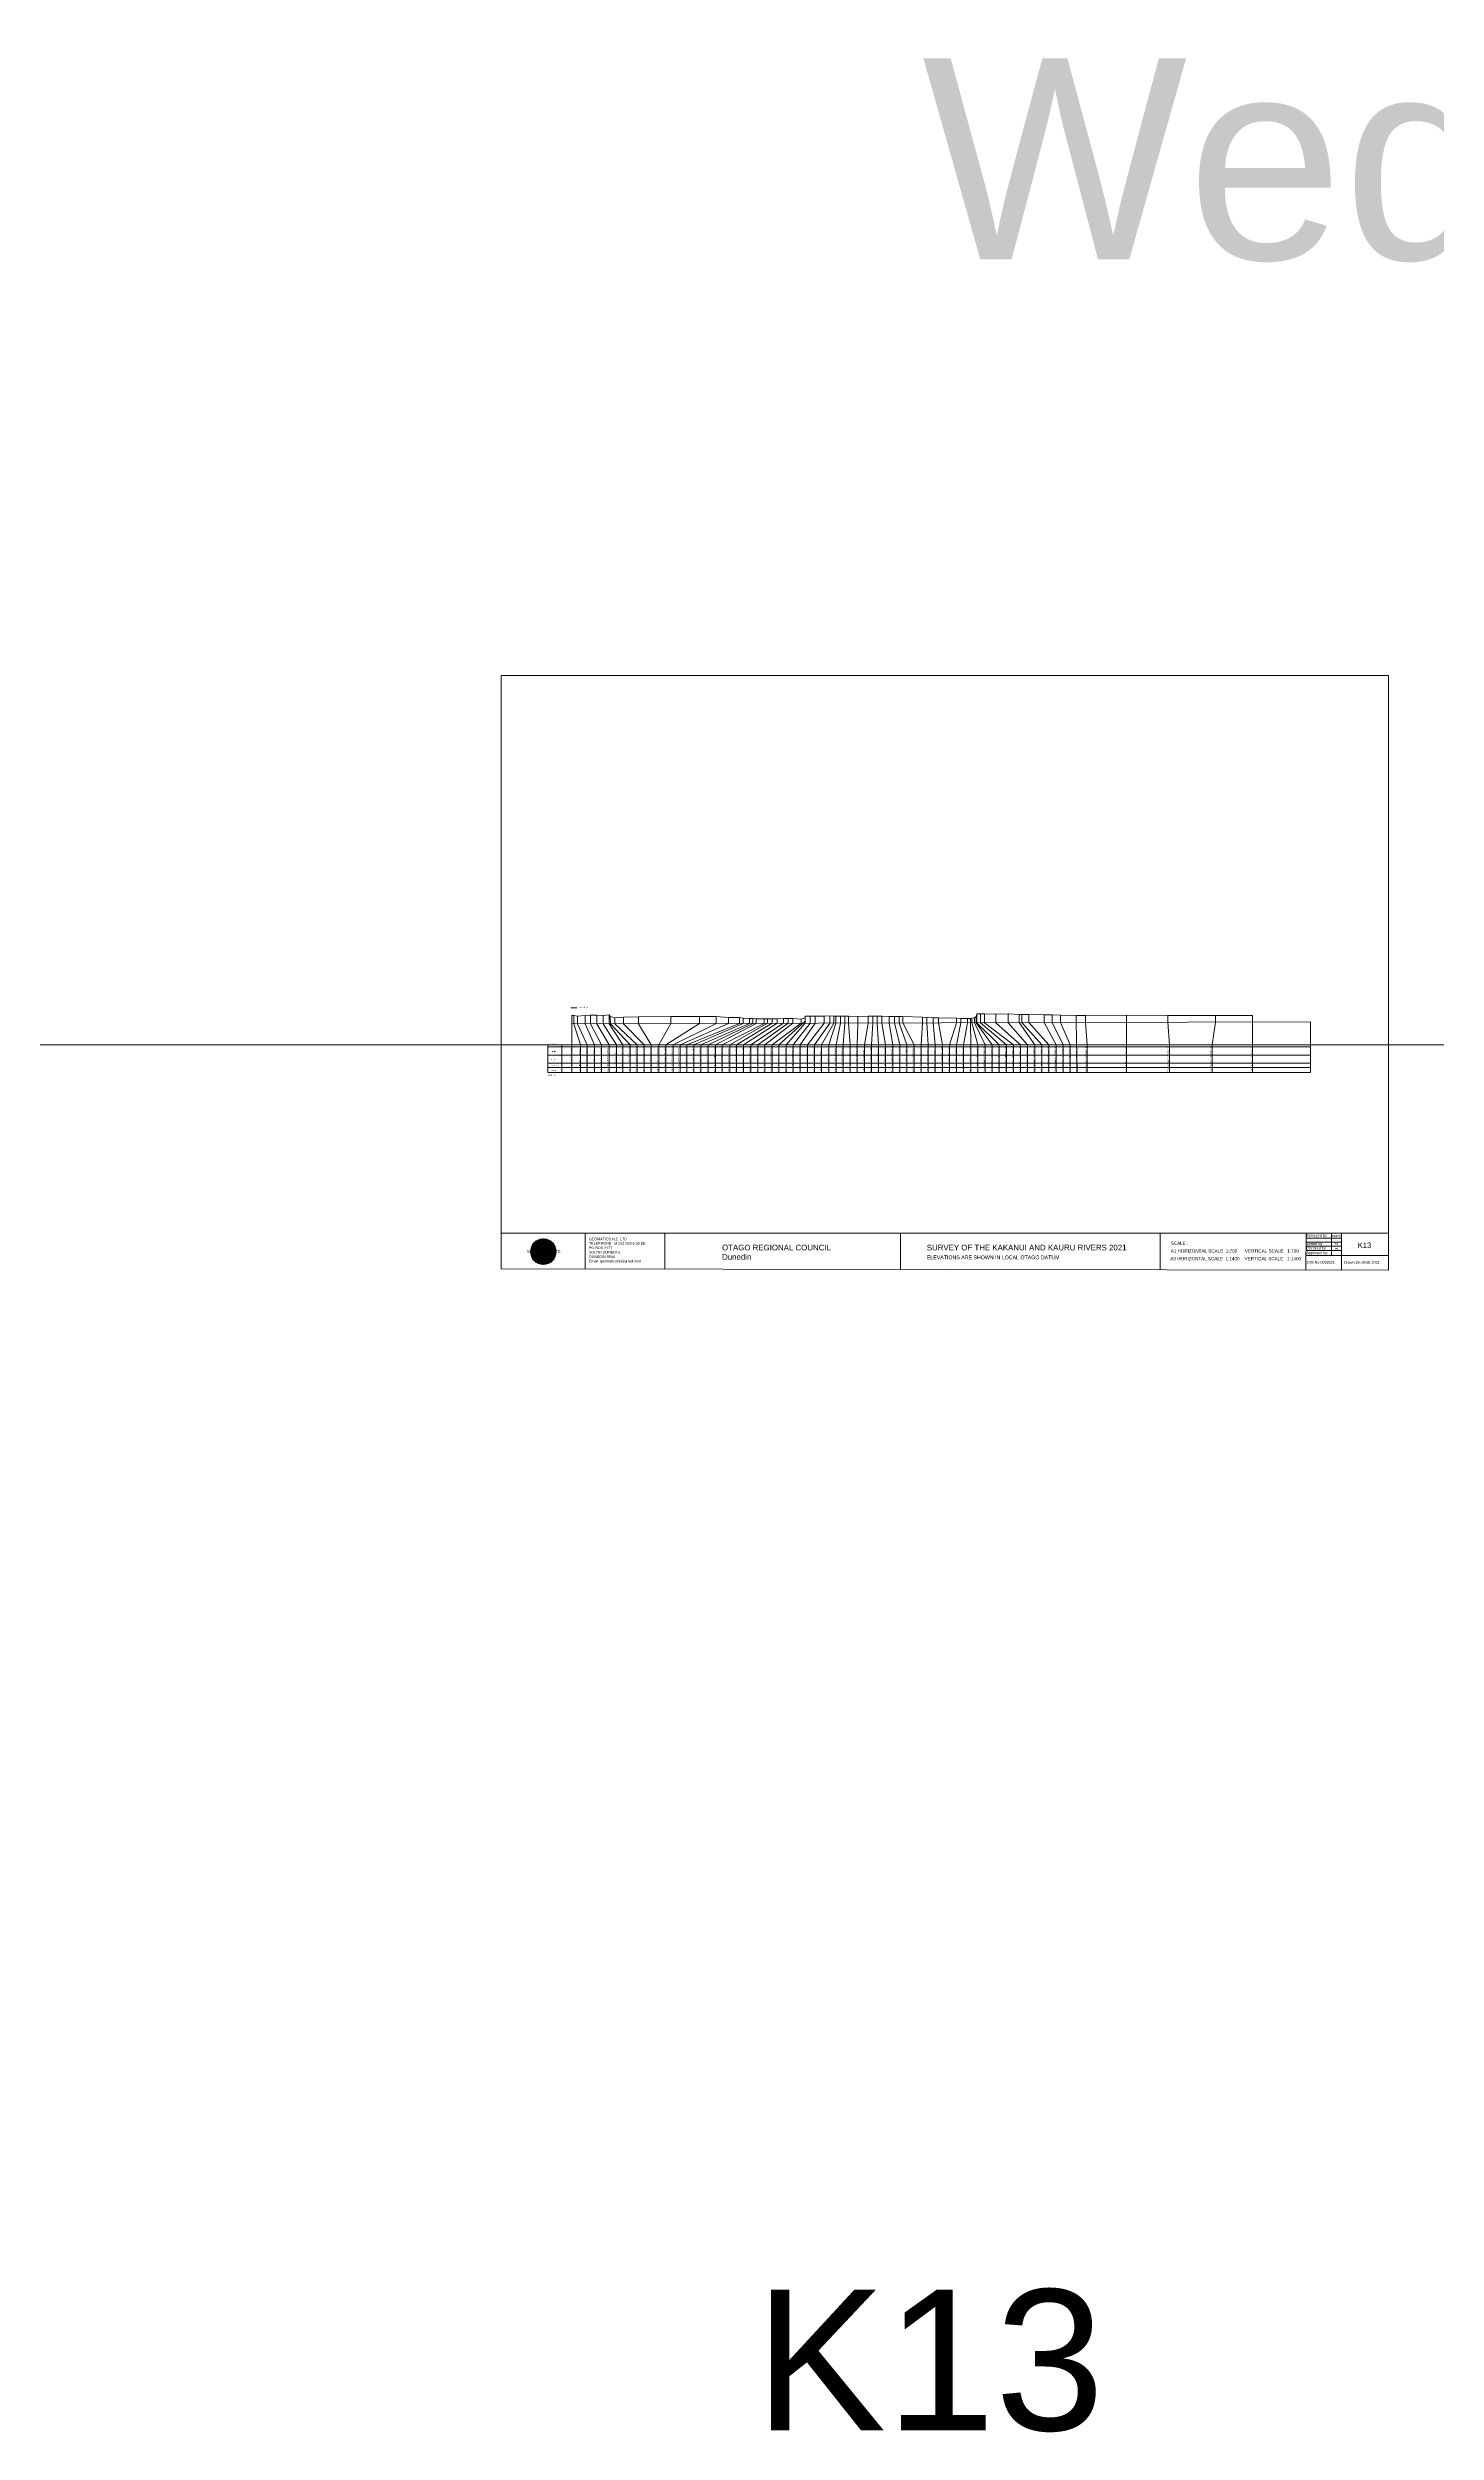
# Model space of a CAD drawing. Header units: millimetres. Extents: x -13804604 to 13046302109, y -19137686871 to 1424964600.
# Drawn here: x -3283268 to -2592078, y -545038 to 641027 of the extents above; entities that cross this region are included whole.
import ezdxf

# ---------------------------------------------------------------- set-up
doc = ezdxf.new("R2010")
doc.units = ezdxf.units.MM
doc.header["$PDMODE"] = 35
doc.header["$PDSIZE"] = 20
doc.layers.get('0').update_dxf_attribs({"lineweight": 0})
doc.layers.add('Datum revision K8-21', color=7, linetype='Continuous', lineweight=0)
doc.layers.add('geo', color=7, linetype='Continuous', lineweight=0)
doc.styles.get("Standard").update_dxf_attribs({"font": 'arial.ttf'})

# ---------------------------------------------------------------- blocks, each defined once
blk = doc.blocks.new('Geomatics_Circle_SPT')
at = {"layer": 'geo', "color": 2, "linetype": 'Continuous', "lineweight": 0}
for p, q in [((0, 25.2), (-25.2, 0)), ((-24.7, 4.9), (-4.9, 24.7)), ((-24.7, -4.9), (4.9, 24.7)), ((4.9, -24.7), (-24.7, 4.9)), ((-24.7, 0), (0, -24.7)), ((-9.7, 23.3), (-23.3, 9.6)), ((9.7, 23.3), (-23.3, -9.7)), ((-23.3, 9.7), (9.7, -23.3)), ((-21, 14), (-14, 21)), ((-21, -14), (14, 21)), ((14, -21), (-21, 14)), ((0, 0), (-17.8, 17.8)), ((0, 0), (-17.8, -17.8)), ((-14, 21), (21, -14)), ((21, 14), (-14, -21)), ((23.3, -9.7), (-9.7, 23.3)), ((-9.7, -23.3), (23.3, 9.7)), ((-4.9, 24.7), (24.7, -4.9)), ((24.7, 4.9), (-4.9, -24.7)), ((25.2, 0), (0, 25.2)), ((0, 0), (17.8, 17.8)), ((0, 0), (17.8, -17.8)), ((0, -24.8), (25.2, 0)), ((4.9, 24.7), (24.7, 4.9)), ((23.3, 9.7), (9.7, 23.3)), ((14, 21), (21, 14)), ((17.8, 18.1), (17.8, 18.1)), ((-4.9, -24.7), (-24.7, -4.9)), ((-23.3, -9.7), (-9.7, -23.3)), ((-14, -21), (-21, -14)), ((-17.8, -17.8), (-17.8, -17.8)), ((24.7, -4.9), (4.9, -24.7)), ((4.9, -24.7), (4.9, -24.7)), ((9.7, -23.3), (23.3, -9.7)), ((21, -14), (14, -21)), ((18.1, -17.8), (18.1, -17.8))]:
    blk.add_line(p, q, dxfattribs=at)
at = {"layer": 'geo', "color": 1, "linetype": 'Continuous', "lineweight": 0}
for p, q in [((-25.2, 0), (9.7, 23.3)), ((-25.2, 0), (-9.6, 23.3)), ((-25.2, 0), (23.3, 9.7)), ((-25.2, 0), (-23.3, 9.7)), ((-23.3, -9.7), (-25.2, 0)), ((-9.6, -23.3), (-25.2, 0)), ((9.7, -23.3), (-25.2, 0)), ((-4.9, 24.8), (-24.7, -4.9)), ((4.9, 24.7), (-24.7, 4.9)), ((14, 21), (-24.7, -4.9)), ((-14, 21), (-24.7, 4.9)), ((21, 14), (-24.7, 4.9)), ((-21, 14), (-24.7, -4.9)), ((0, 0), (-24.7, 4.9)), ((-24.7, 4.9), (-21, -14)), ((-24.7, 4.9), (-4.9, -24.7)), ((-24.7, 4.9), (14, -21)), ((-24.7, 4.9), (-24.7, 4.9)), ((0, 0), (-24.7, -4.9)), ((-23.3, 9.7), (0, 25.2)), ((-23.3, -9.6), (0, 25.2)), ((-23.3, -9.6), (17.8, 17.8)), ((-23.3, 9.7), (-17.8, 17.9)), ((-23.3, -9.6), (-17.8, 17.9)), ((-23.3, 9.7), (17.8, 17.8)), ((-17.8, -17.8), (-23.3, 9.7)), ((0, -25.2), (-23.3, 9.7)), ((-23.3, 9.7), (17.8, -17.8)), ((-23.3, 9.7), (25.2, 0)), ((-23.3, 9.4), (-23.3, 9.4)), ((-23.3, -9.7), (25.2, 0)), ((4.9, 24.8), (-21, -14)), ((-4.9, 24.7), (-21, 14)), ((14, 21), (-21, 14)), ((-14, 21), (-21, -14)), ((0, 0), (-21, 14)), ((-21, 14), (-14, -21)), ((-21, 14), (4.9, -24.7)), ((-21, 14), (-21, 14)), ((24.7, 4.9), (-21, 14)), ((0, 0), (-21, -14)), ((-17.9, 17.6), (-17.9, 17.6)), ((-17.8, 17.8), (9.7, 23.3)), ((-17.8, 17.8), (-9.6, 23.3)), ((-17.8, -17.8), (9.7, 23.3)), ((-17.8, -17.8), (-9.7, 23.3)), ((-9.7, -23.3), (-17.8, 17.8)), ((-17.8, 17.8), (9.7, -23.3)), ((-17.8, 17.8), (23.3, -9.6)), ((-17.8, 17.8), (23.3, 9.7)), ((-17.8, -17.8), (23.3, 9.7)), ((4.9, 24.7), (-14, 21)), ((-4.9, 24.7), (-14, -20.9)), ((0, 0), (-14, 21)), ((-14, 21), (-4.9, -24.7)), ((-14, 21), (-14, 21)), ((24.7, -4.9), (-14, 21)), ((21, 14), (-14, 21)), ((-14, -21), (24.7, 4.9)), ((0, 0), (-14, -21)), ((-9.8, 23.1), (-9.8, 23.1)), ((-9.7, 23.3), (0, 25.2)), ((-9.7, 23.3), (0, -25.2)), ((-9.7, -23.3), (0, 25.2)), ((-9.6, 23.3), (17.8, -17.8)), ((-9.6, 23.3), (25.2, 0)), ((-9.6, 23.3), (17.8, 17.8)), ((-9.6, -23.3), (17.8, 17.9)), ((25.2, 0), (-9.6, -23.3)), ((0, 0), (-4.9, 24.7)), ((-4.9, 24.7), (-4.9, 24.7)), ((21, -14), (-4.9, 24.7)), ((24.8, 4.9), (-4.9, 24.7)), ((14, 21), (-4.9, 24.7)), ((-4.9, -24.7), (21, 14)), ((0, 0), (-4.9, -24.7)), ((-0.2, 25.1), (-0.2, 25.1)), ((0, 25.2), (9.7, -23.3)), ((0, 25.2), (23.3, -9.7)), ((0, 25.2), (23.3, 9.7)), ((0, 25.2), (9.7, 23.3)), ((0, 0), (4.9, 24.7)), ((0, -25.2), (9.7, 23.3)), ((0, 0), (14, 21)), ((0, 0), (21, 14)), ((23.3, 9.7), (0, -25.2)), ((0, 0), (24.8, 4.9)), ((0, 0), (4.9, -24.7)), ((0, 0), (14, -21)), ((0, 0), (21, -14)), ((0, 0), (24.8, -4.9)), ((21, 14), (4.9, 24.8)), ((14, -21), (4.9, 24.7)), ((24.7, -4.9), (4.9, 24.7)), ((4.9, 24.7), (4.9, 24.7)), ((4.9, -24.7), (14, 21)), ((4.9, -24.7), (24.7, 4.9)), ((9.4, 23.3), (9.4, 23.3)), ((9.7, 23.3), (17.8, -17.8)), ((9.7, 23.3), (25.2, 0)), ((9.7, 23.3), (17.8, 17.9)), ((17.8, 17.8), (9.7, -23.3)), ((25.2, 0), (9.7, -23.3)), ((21, -14), (14, 21)), ((24.7, 4.9), (14, 21)), ((14, 21), (14, 21)), ((14, -21), (21, 14)), ((17.6, 17.9), (17.6, 17.9)), ((17.8, 17.8), (23.3, -9.7)), ((17.8, 17.8), (23.3, 9.7)), ((23.3, 9.7), (17.8, -17.8)), ((24.7, -4.9), (21, 14)), ((21, 14), (21, 14)), ((21, -14), (24.7, 4.9)), ((23.1, 9.8), (23.1, 9.8)), ((23.3, 9.7), (25.2, 0)), ((25.2, 0), (23.3, -9.6)), ((24.7, 4.9), (24.7, 4.9)), ((25.1, 0.2), (25.1, 0.2)), ((-25.2, 0), (23.3, -9.7)), ((-25.1, -0.2), (-25.1, -0.2)), ((-24.7, -4.9), (-24.7, -4.9)), ((-24.7, -4.9), (-14, -21)), ((-24.7, -4.9), (4.9, -24.7)), ((-24.7, -4.9), (21, -14)), ((-17.8, -17.8), (-23.3, -9.7)), ((0, -25.2), (-23.3, -9.6)), ((17.8, -17.8), (-23.3, -9.6)), ((-23.1, -9.8), (-23.1, -9.8)), ((-21, -14), (24.7, -4.9)), ((-21, -14), (-21, -14)), ((-21, -14), (-4.9, -24.7)), ((-21, -14), (14, -21)), ((23.3, -9.7), (-17.8, -17.8)), ((-9.6, -23.3), (-17.8, -17.8)), ((9.7, -23.3), (-17.8, -17.8)), ((-17.6, -17.9), (-17.6, -17.9)), ((-14, -21), (21, -14)), ((-14, -21), (-14, -21)), ((-14, -21), (4.9, -24.7)), ((17.8, -17.8), (-9.7, -23.3)), ((0, -25.2), (-9.7, -23.3)), ((-9.4, -23.3), (-9.4, -23.3)), ((-4.9, -24.7), (24.7, -4.9)), ((-4.9, -24.7), (14, -21)), ((-4.9, -24.7), (-4.9, -24.7)), ((23.3, -9.6), (0, -25.2)), ((9.7, -23.3), (0, -25.2)), ((0.2, -25.1), (0.2, -25.1)), ((4.9, -24.7), (21, -14)), ((4.9, -24.7), (4.9, -24.7)), ((17.8, -17.8), (9.7, -23.3)), ((9.8, -23.1), (9.8, -23.1)), ((14, -21), (24.7, -4.9)), ((14, -21), (14, -21)), ((23.3, -9.6), (17.8, -17.8)), ((17.9, -17.6), (17.9, -17.6)), ((21, -14), (21, -14)), ((23.3, -9.4), (23.3, -9.4)), ((24.7, -4.9), (24.7, -4.9))]:
    blk.add_line(p, q, dxfattribs=at)
at = {"layer": 'geo', "color": 114, "linetype": 'Continuous', "lineweight": 0}
for p, q in [((17.9, 17.8), (-25.2, 0)), ((-24.7, 4.9), (14, 21)), ((-24.7, -4.9), (21, 14)), ((-14, -21), (-24.7, 4.9)), ((9.7, 23.3), (-23.3, 9.7)), ((0, 0), (-23.3, 9.7)), ((-23.3, 9.7), (-9.7, -23.3)), ((0, 0), (-23.3, -9.7)), ((-4.9, -24.7), (-21, 14)), ((-20.9, 14), (4.9, 24.7)), ((24.8, 4.9), (-20.9, -14)), ((0, 25.2), (-17.8, 17.8)), ((-17.8, 17.8), (0, -25.2)), ((-14, 21), (-4.9, 24.7)), ((4.9, -24.7), (-14, 21)), ((0, 0), (-9.7, 23.3)), ((0, 0), (-9.7, -23.3)), ((-4.9, 24.7), (14, -21)), ((17.8, -17.8), (0, 25.2)), ((0, 0), (9.7, 23.3)), ((0, 0), (23.3, 9.7)), ((0, 0), (9.7, -23.3)), ((0, 0), (23.3, -9.7)), ((4.9, 24.7), (21, -14)), ((23.3, -9.7), (9.7, 23.3)), ((14, 21), (24.7, -4.9)), ((25.2, 0), (17.8, 17.8)), ((21, 14), (24.7, 4.9)), ((-25.2, 0), (-17.8, -17.8)), ((-21, -14), (-24.7, -4.9)), ((-17.8, -17.8), (25.2, 0)), ((24.8, -4.9), (-14, -21)), ((-9.6, -23.3), (23.3, -9.7)), ((21, -14), (-4.9, -24.8)), ((0, -25.2), (17.9, -17.8)), ((14, -21), (4.9, -24.8))]:
    blk.add_line(p, q, dxfattribs=at)
at = {"layer": 'geo', "color": 250, "linetype": 'Continuous', "lineweight": 0}
for p, q in [((0, 0), (-25.2, 0)), ((24.7, 4.9), (-24.7, 4.9)), ((-24.7, 4.9), (-24.7, -4.9)), ((-23.3, 9.7), (23.3, 9.7)), ((-23.3, 9.7), (-23.3, 9.7)), ((-23.3, -9.7), (-23.3, 9.7)), ((21, 14), (-21, 14)), ((-21, 14), (-21, -14)), ((-17.8, 17.8), (17.8, 17.8)), ((-17.8, -17.8), (-17.8, 17.8)), ((-14, 21), (-14, 21)), ((14, 21), (-14, 21)), ((-14, 20.9), (-14, -21)), ((-9.7, 23.3), (9.7, 23.3)), ((-9.7, -23.3), (-9.7, 23.3)), ((-4.9, 24.7), (4.9, 24.7)), ((-4.9, 24.7), (-4.9, -24.7)), ((0, 0), (0, 25.2)), ((0, 0), (0, -25.2)), ((0, 0), (25.2, 0)), ((4.9, 24.7), (4.9, -24.7)), ((9.7, -23.3), (9.7, 23.3)), ((14, 21), (14, -21)), ((17.8, -17.8), (17.8, 17.8)), ((21, 14), (21, 14)), ((21, -14), (21, 14)), ((23.3, 9.7), (23.3, -9.7)), ((24.7, 4.9), (24.7, 4.9)), ((24.7, -4.9), (24.7, 4.9)), ((-24.7, -4.9), (24.7, -4.9)), ((23.3, -9.7), (-23.3, -9.7)), ((-21, -14), (21, -14)), ((17.8, -17.8), (-17.8, -17.8)), ((-14, -21), (14, -21)), ((9.7, -23.3), (-9.7, -23.3)), ((-4.9, -24.7), (4.9, -24.7))]:
    blk.add_line(p, q, dxfattribs=at)
blk = doc.blocks.new('GeomaticsNZ TITLE BLOCK')
at = {"color": 7, "linetype": 'Continuous', "lineweight": 0}
for p, q in [((0, 94.9), (0, 1579.2)), ((0, 1579.2), (2363.4, 1579.2)), ((2363.4, 1579.2), (2364, 94.9)), ((2364, 94.9), (0, 94.9)), ((0, 94.9), (0, 0)), ((15.9, 94.9), (2364, 94.9)), ((224.3, 95.2), (224.3, -0.3)), ((2364, 94.9), (382.6, 94.9)), ((435.8, 95.2), (435.8, -0.7)), ((1063.4, 94.9), (1063.4, -2.4)), ((1755.4, 94.9), (1755.4, -2.6)), ((2143.9, 94.9), (2143.7, -3)), ((2143.9, 81.9), (2238.6, 81.7)), ((2143.9, 71), (2238.6, 71)), ((2211.5, 94.9), (2211.5, 36.1)), ((2238.6, 94.8), (2238.6, -3.2)), ((2364, -3.5), (2364, 94.9)), ((0, 0), (2364, -3.5)), ((2143.6, 60.4), (2238.6, 60.4)), ((2143.8, 48.6), (2238.6, 48.6)), ((2143.8, 35.4), (2364, 35.3))]:
    blk.add_line(p, q, dxfattribs=at)
at = {"color": 7, "linetype": 'Continuous', "lineweight": 0, "xscale": 1.36, "yscale": 1.36, "zscale": 1.36}
blk.add_blockref('Geomatics_Circle_SPT', (112.4, 45.7), dxfattribs=at)
at = {"color": 7, "linetype": 'Continuous', "lineweight": 0}
for s, p in [('PK&RR', (2213.2, 84.8)), ('ST', (2220.3, 63.6)), ('PK', (2220.4, 50.6))]:
    blk.add_text(s, height=5, dxfattribs=at).set_placement(p)
at = {"color": 7, "linetype": 'Continuous', "lineweight": 0, "attachment_point": 1}
for s, width, heights, insert, char_height in [('{\\C256;GEOMATICS N.Z. LTD                   \\PTELEPHONE:  M 021 023 6 00 55;\\PPO BOX 2177\\PSOUTH DUNEDIN\\PDUNEDIN 9044\\PEmail: geomaticsnz@gmail.com}', 3535.727, [94.7], (234, 82.7), 7), ('{\\C256;OTAGO REGIONAL COUNCIL\\PDunedin}', 3535.727, [0], (588.6, 64), 15), ('{\\C256;SURVEY OF THE KAKANUI AND KAURU RIVERS 2021}', 3535.727, [0], (1133.8, 64), 15), ('{\\C256;Surveyed by:}', 3535.727, [0], (2144.7, 92.4), 7), ('{\\C256;Drawn by:}', 3535.727, [0], (2145.8, 70.4), 7), ('{\\C256;Geomatics N.Z. LTD                   }', 125.079, [15.8], (68.8, 49.9), 7), ('{\\C256;ELEVATIONS ARE SHOWN IN LOCAL OTAGO DATUM}', 3535.727, [0], (1134.1, 35.4), 10), ('{\\C256;Approved by:}', 3535.727, [0], (2144.7, 45.9), 7), ('{\\C256;Checked by:}', 3535.727, [0], (2144.7, 58.6), 7), ('{\\C256;JOB No 0032021}', 3535.727, [0], (2145.3, 20.8), 7), ('{\\C256;Drawn:16-JUNE-2021}', 3535.727, [0], (2244.7, 20.7), 7)]:
    blk.add_mtext_dynamic_manual_height_columns(s, width=width, gutter_width=159, heights=heights, dxfattribs=dict(at, insert=insert, char_height=char_height))

msp = doc.modelspace()

# ---------------------------------------------------------------- linework, layer by layer
at = {"color": 1, "linetype": 'Continuous', "lineweight": 0}
msp.add_line((-3022913.771, 163495.095), (-3019841.599, 163495.095), dxfattribs=at)
at = {"color": 7, "linetype": 'Continuous', "lineweight": 0}
for p, q in [((-3022332.111, 159575), (-3022332.111, 131248.305)), ((-3022332.111, 155505.696), (-2654695.979, 156484.428)), ((-3021424.061, 159605), (-3021417.068, 155508.132)), ((-3021417.068, 155508.132), (-3017993.189, 145000)), ((-3019544.651, 159395), (-3019538.025, 155513.134)), ((-3019538.025, 155513.134), (-3014728.324, 145000)), ((-3015761.089, 159715), (-3015753.934, 155523.208)), ((-3015753.934, 155523.208), (-3011141.258, 145000)), ((-3013089.176, 159776), (-3013081.929, 155530.322)), ((-3013081.929, 155530.322), (-3007583.572, 145000)), ((-3009935.512, 159826), (-3009928.194, 155538.718)), ((-3009928.194, 155538.718), (-3003849.478, 145000)), ((-3006738.965, 159716), (-3006731.85, 155547.227)), ((-3006731.85, 155547.227), (-3000174.208, 145000)), ((-3003760.874, 159956), (-3003753.362, 155555.157)), ((-3003753.362, 155555.157), (-2996960.238, 145000)), ((-3003208.774, 159156), (-3003202.63, 155556.623)), ((-3003202.63, 155556.623), (-2993285.488, 145000)), ((-3000990.872, 158576), (-3000985.728, 155562.525)), ((-3000985.728, 155562.525), (-2989839.578, 145000)), ((-2996676.146, 158756), (-2996670.715, 155574.012)), ((-2989184.72, 158977), (-2989178.946, 155593.957)), ((-2989178.946, 155593.957), (-2982817.198, 145000)), ((-2973120.745, 155636.708), (-2979136.338, 145000)), ((-2958853.586, 155674.69), (-2975638.191, 145000)), ((-2973126.839, 159207), (-2973120.745, 155636.708)), ((-2950484.553, 155696.971), (-2971983.439, 145000)), ((-2944361.812, 155713.271), (-2968511.4, 145000)), ((-2938900.082, 155727.811), (-2965141.626, 145000)), ((-2937041.797, 155732.758), (-2961674.614, 145000)), ((-2958859.463, 159118), (-2958853.586, 155674.69)), ((-2934009.045, 155740.832), (-2958106.809, 145000)), ((-2932335.692, 155745.287), (-2954514.37, 145000)), ((-2950490.376, 159108), (-2950484.553, 155696.971)), ((-2926713.54, 155760.255), (-2947597.938, 145000)), ((-2944366.755, 158609), (-2944361.812, 155713.271)), ((-2924968.138, 155764.901), (-2943756.704, 145000)), ((-2922589.178, 155771.235), (-2940473.812, 145000)), ((-2938905.137, 158689), (-2938900.082, 155727.811)), ((-2937046.144, 158279), (-2937041.797, 155732.758)), ((-2920093.823, 155777.878), (-2936879.488, 145000)), ((-2934013.241, 158199), (-2934009.045, 155740.832)), ((-2917050.923, 155785.979), (-2933284.666, 145000)), ((-2932339.727, 158109), (-2932335.692, 155745.287)), ((-2930684.709, 157979), (-2930680.904, 155749.693)), ((-2914746.114, 155792.115), (-2929810.308, 145000)), ((-2926717.329, 157980), (-2926713.54, 155760.255)), ((-2912344.073, 155798.509), (-2926225.929, 145000)), ((-2924971.851, 157940), (-2924968.138, 155764.901)), ((-2908277.511, 155809.336), (-2922738.875, 145000)), ((-2922592.846, 157920), (-2922589.178, 155771.235)), ((-2920097.684, 158040), (-2920093.823, 155777.878)), ((-2917054.907, 158120), (-2917050.923, 155785.979)), ((-2906274.556, 155814.668), (-2915663.65, 145000)), ((-2914750.173, 158170), (-2914746.114, 155792.115)), ((-2912348.053, 158130), (-2912344.073, 155798.509)), ((-2903680.261, 155821.574), (-2912125.962, 145000)), ((-2908654.66, 145000), (-2901229.403, 155828.099)), ((-2908281.011, 157860), (-2908277.511, 155809.336)), ((-2906309.908, 158421), (-2906306.986, 156709.025)), ((-2906280.421, 159251), (-2906274.556, 155814.668)), ((-2905088.263, 145000), (-2896806.037, 155839.875)), ((-2903686.114, 159251), (-2903680.261, 155821.574)), ((-2901540.934, 145000), (-2893911.849, 155847.58)), ((-2901235.382, 159331), (-2901229.403, 155828.099)), ((-2898041.01, 145000), (-2891936.335, 155852.84)), ((-2896812.013, 159341), (-2896806.037, 155839.875)), ((-2894475.719, 145000), (-2890930.738, 155855.517)), ((-2893917.931, 159411), (-2893911.849, 155847.58)), ((-2891942.221, 159301), (-2891936.335, 155852.84)), ((-2890936.67, 159331), (-2890930.738, 155855.517)), ((-2890871.016, 145000), (-2888702.348, 155861.449)), ((-2888708.287, 159341), (-2888702.348, 155861.449)), ((-2887390.636, 145000), (-2886432.784, 155867.491)), ((-2886438.662, 159311), (-2886432.784, 155867.491)), ((-2884737.785, 159262), (-2884731.998, 155872.019)), ((-2883863.91, 145000), (-2884731.998, 155872.019)), ((-2879991.492, 159242), (-2879985.761, 155884.655)), ((-2876738.658, 145000), (-2874926.871, 155898.123)), ((-2874932.664, 159292), (-2874926.871, 155898.123)), ((-2873205.476, 145000), (-2872535.918, 155904.488)), ((-2872541.7, 159292), (-2872535.918, 155904.488)), ((-2870388.399, 159302), (-2870382.61, 155910.221)), ((-2869786.173, 145000), (-2870382.61, 155910.221)), ((-2868057.311, 159292), (-2868051.549, 155916.426)), ((-2866262.633, 145000), (-2868051.549, 155916.426)), ((-2864384.972, 159142), (-2864379.483, 155926.202)), ((-2862655.699, 145000), (-2864379.483, 155926.202)), ((-2861809.446, 159133), (-2861803.984, 155933.059)), ((-2859101.934, 145000), (-2861803.984, 155933.059)), ((-2859468.13, 159133), (-2859462.678, 155939.292)), ((-2855608.554, 145000), (-2859462.678, 155939.292)), ((-2857632.715, 159193), (-2857627.169, 155944.178)), ((-2851970.269, 145000), (-2857627.169, 155944.178)), ((-2848525.182, 145000), (-2847879.8, 155970.128)), ((-2847884.721, 158853), (-2847879.8, 155970.128)), ((-2845730.48, 158733), (-2845725.774, 155975.863)), ((-2842459.461, 158534), (-2842455.11, 155984.57)), ((-2841474.939, 145000), (-2842455.11, 155984.57)), ((-2839880.268, 158434), (-2839876.099, 155991.436)), ((-2837904.144, 145000), (-2839876.099, 155991.436)), ((-2834432.755, 145000), (-2830874.481, 156015.4)), ((-2830878.387, 158304), (-2830874.481, 156015.4)), ((-2830849.329, 145000), (-2828827.524, 156020.85)), ((-2828831.285, 158224), (-2828827.524, 156020.85)), ((-2827392.392, 145000), (-2825374.965, 156030.041)), ((-2825378.676, 158204), (-2825374.965, 156030.041)), ((-2823987.883, 158224), (-2823984.144, 156033.744)), ((-2823808.966, 145000), (-2823984.144, 156033.744)), ((-2823239.808, 158284), (-2823235.971, 156035.736)), ((-2820288.784, 145000), (-2823235.971, 156035.736)), ((-2821944.479, 158474), (-2821940.323, 156039.185)), ((-2821940.323, 156039.185), (-2816705.358, 145000)), ((-2821086.405, 159215), (-2821080.988, 156041.473)), ((-2821080.988, 156041.473), (-2813228.097, 145000)), ((-2820837.107, 160425), (-2820829.625, 156042.142)), ((-2820829.625, 156042.142), (-2809696.237, 145000)), ((-2818918.219, 160435), (-2818910.73, 156047.251)), ((-2816940.524, 160415), (-2816933.077, 156052.515)), ((-2816933.077, 156052.515), (-2802567.431, 145000)), ((-2811266.446, 160375), (-2811259.094, 156067.621)), ((-2811259.094, 156067.621), (-2799068.136, 145000)), ((-2805163.911, 160495), (-2805156.381, 156083.868)), ((-2805156.381, 156083.868), (-2795516.17, 145000)), ((-2799762.388, 160156), (-2799755.462, 156098.246)), ((-2799755.462, 156098.246), (-2791973.433, 145000)), ((-2798397.459, 160166), (-2798390.522, 156101.88)), ((-2798390.522, 156101.88), (-2788388.252, 145000)), ((-2794853.681, 160116), (-2794846.846, 156111.314)), ((-2794846.846, 156111.314), (-2784909.15, 145000)), ((-2787357.889, 160046), (-2787351.207, 156131.269)), ((-2787351.207, 156131.269), (-2781345.18, 145000)), ((-2783279.197, 159906), (-2783272.773, 156142.127)), ((-2783272.773, 156142.127), (-2777847.488, 145000)), ((-2779162.837, 159846), (-2779156.534, 156153.085)), ((-2779156.534, 156153.085), (-2774374.886, 145000)), ((-2771403.324, 159657), (-2771397.379, 156173.742)), ((-2771397.379, 156173.742), (-2770774.167, 131248.305)), ((-2766703.23, 159647), (-2766697.323, 156186.255)), ((-2765897.304, 145000), (-2766697.323, 156186.255)), ((-2746259.193, 159798), (-2746253.121, 156240.682)), ((-2746253.121, 156240.682), (-2746253.121, 131248.305)), ((-2725804.308, 159669), (-2725798.549, 156295.137)), ((-2724844.13, 145000), (-2725798.549, 156295.137)), ((-2703647.424, 145000), (-2701989.645, 156358.521)), ((-2701995.297, 159670), (-2701989.645, 156358.521)), ((-2683618.19, 159611), (-2683612.722, 156407.445)), ((-2683612.722, 156407.445), (-2683612.722, 131248.305)), ((-2654695.979, 156484.428), (-2654631.268, 131248.305)), ((-3880525.565, 145000), (-2654666.53, 145000)), ((-3034301.46, 145000), (-3034301.46, 131248.305)), ((-3034301.46, 144076.552), (-2654664.162, 144076.552)), ((-3027288.311, 145000), (-3027288.311, 131248.305)), ((-3017993.189, 131248.305), (-3017993.189, 145000)), ((-3014728.324, 131248.305), (-3014728.324, 145000)), ((-3011141.258, 131248.305), (-3011141.258, 145000)), ((-3007583.572, 131248.305), (-3007583.572, 145000)), ((-3003849.478, 131248.305), (-3003849.478, 145000)), ((-3000174.208, 131248.305), (-3000174.208, 145000)), ((-2996960.238, 131248.305), (-2996960.238, 145000)), ((-2993285.488, 131248.305), (-2993285.488, 145000)), ((-2989839.578, 131248.305), (-2989839.578, 145000)), ((-2982817.198, 131248.305), (-2982817.198, 145000)), ((-2979136.338, 131248.305), (-2979136.338, 145000)), ((-2975638.191, 131248.305), (-2975638.191, 145000)), ((-2971983.439, 131248.305), (-2971983.439, 145000)), ((-2968511.4, 131248.305), (-2968511.4, 145000)), ((-2965141.626, 131248.305), (-2965141.626, 145000)), ((-2961674.614, 131248.305), (-2961674.614, 145000)), ((-2958106.809, 131248.305), (-2958106.809, 145000)), ((-2954514.37, 131248.305), (-2954514.37, 145000)), ((-2947597.938, 131248.305), (-2947597.938, 145000)), ((-2943756.704, 131248.305), (-2943756.704, 145000)), ((-2940473.812, 131248.305), (-2940473.812, 145000)), ((-2936879.488, 131248.305), (-2936879.488, 145000)), ((-2933284.666, 131248.305), (-2933284.666, 145000)), ((-2929810.308, 131248.305), (-2929810.308, 145000)), ((-2926225.929, 131248.305), (-2926225.929, 145000)), ((-2922738.875, 131248.305), (-2922738.875, 145000)), ((-2919280.226, 131248.305), (-2919280.226, 145000)), ((-2915663.65, 131248.305), (-2915663.65, 145000)), ((-2912125.962, 131248.305), (-2912125.962, 145000)), ((-2908654.66, 131248.305), (-2908654.66, 145000)), ((-2905088.263, 131248.305), (-2905088.263, 145000)), ((-2901540.934, 131248.305), (-2901540.934, 145000)), ((-2898041.01, 131248.305), (-2898041.01, 145000)), ((-2894475.719, 131248.305), (-2894475.719, 145000)), ((-2890871.016, 131248.305), (-2890871.016, 145000)), ((-2887390.636, 131248.305), (-2887390.636, 145000)), ((-2883863.91, 131248.305), (-2883863.91, 145000)), ((-2880353.219, 131248.305), (-2880353.219, 145000)), ((-2876738.658, 131248.305), (-2876738.658, 145000)), ((-2873205.476, 131248.305), (-2873205.476, 145000)), ((-2869786.173, 131248.305), (-2869786.173, 145000)), ((-2866262.633, 131248.305), (-2866262.633, 145000)), ((-2862655.699, 131248.305), (-2862655.699, 145000)), ((-2859101.934, 131248.305), (-2859101.934, 145000)), ((-2855608.554, 131248.305), (-2855608.554, 145000)), ((-2851970.269, 131248.305), (-2851970.269, 145000)), ((-2848525.182, 131248.305), (-2848525.182, 145000)), ((-2845013.429, 131248.305), (-2845013.429, 145000)), ((-2841474.939, 131248.305), (-2841474.939, 145000)), ((-2837904.144, 131248.305), (-2837904.144, 145000)), ((-2834432.755, 131248.305), (-2834432.755, 145000)), ((-2830849.329, 131248.305), (-2830849.329, 145000)), ((-2827392.392, 131248.305), (-2827392.392, 145000)), ((-2823808.966, 131248.305), (-2823808.966, 145000)), ((-2820288.784, 131248.305), (-2820288.784, 145000)), ((-2820288.784, 145000), (-2820288.784, 145000)), ((-2816705.358, 131248.305), (-2816705.358, 145000)), ((-2813228.097, 131248.305), (-2813228.097, 145000)), ((-2809696.237, 131248.305), (-2809696.237, 145000)), ((-2806066.727, 131248.305), (-2806066.727, 145000)), ((-2802567.431, 131248.305), (-2802567.431, 145000)), ((-2799068.136, 131248.305), (-2799068.136, 145000)), ((-2795516.17, 131248.305), (-2795516.17, 145000)), ((-2791973.433, 131248.305), (-2791973.433, 145000)), ((-2788388.252, 131248.305), (-2788388.252, 145000)), ((-2784909.15, 131248.305), (-2784909.15, 145000)), ((-2781345.18, 131248.305), (-2781345.18, 145000)), ((-2777847.488, 131248.305), (-2777847.488, 145000)), ((-2774374.886, 131248.305), (-2774374.886, 145000)), ((-2765897.304, 131248.305), (-2765897.304, 145000)), ((-2724844.13, 131248.305), (-2724844.13, 145173.66)), ((-2703647.424, 131248.305), (-2703647.424, 145173.66)), ((-3034301.46, 139973.87), (-2654653.642, 139973.87)), ((-3034301.46, 135906.671), (-2654643.213, 135906.671)), ((-3034301.46, 133759.229), (-2654637.706, 133759.229)), ((-3034301.46, 131248.305), (-2654631.268, 131248.305)), ((-3031120.296, 129878.784), (-3031120.296, 129878.784))]:
    msp.add_line(p, q, dxfattribs=at)
at = {"color": 1}
msp.add_lwpolyline([(-3022332.111, 159575), (-3021424.061, 159605), (-3019544.651, 159395), (-3015761.089, 159715), (-3013089.176, 159776), (-3009935.512, 159826), (-3006738.965, 159716), (-3003760.874, 159956), (-3003208.774, 159156), (-3000990.872, 158576), (-2996676.146, 158756), (-2989184.72, 158977), (-2973126.839, 159207), (-2958859.463, 159118), (-2950490.376, 159108), (-2944366.755, 158609), (-2938905.137, 158689), (-2937046.144, 158279), (-2934013.241, 158199), (-2932339.727, 158109), (-2930684.709, 157979), (-2926717.329, 157980), (-2924971.851, 157940), (-2922592.846, 157920), (-2920097.684, 158040), (-2917054.907, 158120), (-2914750.173, 158170), (-2912348.053, 158130), (-2908281.011, 157860), (-2906309.908, 158421), (-2906280.421, 159251), (-2903686.114, 159251), (-2901235.382, 159331), (-2896812.013, 159341), (-2893917.931, 159411), (-2891942.221, 159301), (-2890936.67, 159331), (-2888708.287, 159341), (-2886438.662, 159311), (-2884737.785, 159262), (-2879991.492, 159242), (-2874932.664, 159292), (-2872541.7, 159292), (-2870388.399, 159302), (-2868057.311, 159292), (-2864384.972, 159142), (-2861809.446, 159133), (-2859468.13, 159133), (-2857632.715, 159193), (-2847884.721, 158853), (-2845730.48, 158733), (-2842459.461, 158534), (-2839880.268, 158434), (-2830878.387, 158304), (-2828831.285, 158224), (-2825378.676, 158204), (-2823987.883, 158224), (-2823239.808, 158284), (-2821944.479, 158474), (-2821086.405, 159215), (-2820837.107, 160425), (-2818918.219, 160435), (-2816940.524, 160415), (-2811266.446, 160375), (-2805163.911, 160495), (-2799762.388, 160156), (-2798397.459, 160166), (-2794853.681, 160116), (-2787357.889, 160046), (-2783279.197, 159906), (-2779162.837, 159846), (-2771403.324, 159657), (-2766703.23, 159647), (-2746259.193, 159798), (-2725804.308, 159669), (-2701995.297, 159670), (-2683618.19, 159611)], dxfattribs=at)
at = {"color": 7, "linetype": 'Continuous', "lineweight": 0}
for points in [[(-2986343.229, 131248.305), (-2986343.229, 145000), (-2996670.715, 155574.012)], [(-2930680.904, 155749.693), (-2950913.589, 145000), (-2950913.589, 131248.305)], [(-2906307.163, 156812.628), (-2919280.226, 145000)], [(-2879985.761, 155884.655), (-2880353.219, 145000)], [(-2845725.774, 155975.863), (-2845013.429, 145000)], [(-2818910.73, 156047.251), (-2806066.727, 145000)]]:
    msp.add_lwpolyline(points, dxfattribs=at)
at = {"linetype": 'Continuous', "lineweight": 0}
for p in [(-3022332.111, 159575), (-3021424.061, 159605), (-3019544.651, 159395), (-3015761.089, 159715), (-3013089.176, 159776), (-3009935.512, 159826), (-3006738.965, 159716), (-3003760.874, 159956), (-3003208.774, 159156), (-3000990.872, 158576), (-2996676.146, 158756), (-2989184.72, 158977), (-2973126.839, 159207), (-2958859.463, 159118), (-2950490.376, 159108), (-2944366.755, 158609), (-2938905.137, 158689), (-2937046.144, 158279), (-2934013.241, 158199), (-2932339.727, 158109), (-2930684.709, 157979), (-2926717.329, 157980), (-2924971.851, 157940), (-2922592.846, 157920), (-2920097.684, 158040), (-2917054.907, 158120), (-2914750.173, 158170), (-2912348.053, 158130), (-2908281.011, 157860), (-2906309.908, 158421), (-2906280.421, 159251), (-2903686.114, 159251), (-2901235.382, 159331), (-2896812.013, 159341), (-2893917.931, 159411), (-2891942.221, 159301), (-2890936.67, 159331), (-2888708.287, 159341), (-2886438.662, 159311), (-2884737.785, 159262), (-2879991.492, 159242), (-2874932.664, 159292), (-2872541.7, 159292), (-2870388.399, 159302), (-2868057.311, 159292), (-2864384.972, 159142), (-2861809.446, 159133), (-2859468.13, 159133), (-2857632.715, 159193), (-2847884.721, 158853), (-2845730.48, 158733), (-2842459.461, 158534), (-2839880.268, 158434), (-2830878.387, 158304), (-2828831.285, 158224), (-2825378.676, 158204), (-2823987.883, 158224), (-2823239.808, 158284), (-2821944.479, 158474), (-2821086.405, 159215), (-2820837.107, 160425), (-2818918.219, 160435), (-2816940.524, 160415), (-2811266.446, 160375), (-2805163.911, 160495), (-2799762.388, 160156), (-2798397.459, 160166), (-2794853.681, 160116), (-2787357.889, 160046), (-2783279.197, 159906), (-2779162.837, 159846), (-2771403.324, 159657), (-2766703.23, 159647), (-2746259.193, 159798), (-2725804.308, 159669), (-2701995.297, 159670), (-2683618.19, 159611), (-3034301.46, 145000)]:
    msp.add_point(p, dxfattribs=at)
at = {"layer": 'Datum revision K8-21', "color": 32, "true_color": 0xcd6928}
msp.add_line((1032674.235, 145000), (-4747632.073, 145000), dxfattribs=at)

# ---------------------------------------------------------------- block references
at = {"color": 7, "linetype": 'Continuous', "lineweight": 0, "xscale": 186.8759599228005, "yscale": 186.8759599228005, "zscale": 186.8759599228005}
msp.add_blockref('GeomaticsNZ TITLE BLOCK', (-3057582.248, 33671.502), dxfattribs=at)

# ---------------------------------------------------------------- texts
at = {"color": 5, "linetype": 'Continuous', "lineweight": 0}
msp.add_text('Wednesday, 18 August 2021 3:20:54 PM', height=100000, dxfattribs=at).set_placement((-2847982.415, 535704.397))
at = {"color": 7, "linetype": 'Continuous', "lineweight": 0}
for s, height, p in [('Ground Level', 500, (-3018482.826, 163472.891)), ('DATUM 45.00', 500, (-3034372.207, 145146.766)), ('Ground Level', 500, (-3032829.929, 134533.521)), ('Chainage', 500, (-3032827.542, 132077.102)), ('Easting', 500, (-3032848.005, 137481.59)), ('Northing', 500, (-3032775.201, 141560.657)), ('Section K13', 500, (-3034372.218, 129797.682)), ('A3 HORIZONTAL SCALE  1:1400    VERTICAL SCALE   1:1400 ', 1629.12108, (-2724433.768, 37900.739)), ('A1 HORIZONTAL SCALE  1:700      VERTICAL SCALE   1:700 ', 1629.12108, (-2724311.497, 41734.674)), ('SCALE :  ', 1629.1211, (-2724294.831, 45568.609)), ('K13', 2715.2018, (-2631199.925, 44026.481)), ('K13', 70000, (-2931271.738, -544043.973))]:
    msp.add_text(s, height=height, dxfattribs=at).set_placement(p)
for s, p in [('1.20    59.58  1425991.14  5005791.04', (-3022499.989, 131345.908)), ('2.11    59.61  1425991.97  5005790.64', (-3018296.027, 131401.502)), ('3.99    59.40  1425993.38  5005789.38', (-3014761.99, 131392.634)), ('7.77    59.72  1425995.33  5005785.95', (-3011227.611, 131388.882)), ('10.44   59.78  1425996.58  5005783.52', (-3007693.233, 131345.908)), ('13.60   59.83  1425997.75  5005780.48', (-3004158.854, 131345.908)), ('16.79   59.72  1425999.83  5005778.03', (-3000624.476, 131345.908)), ('19.77   59.96  1426001.32  5005775.44', (-2997090.097, 131345.908)), ('20.32   59.16  1426001.80  5005775.10', (-2993555.719, 131401.502)), ('22.54   58.58  1426003.42  5005773.53', (-2990021.34, 131401.502)), ('26.86   58.76  1426005.52  5005769.73', (-2986486.962, 131401.502)), ('34.35   58.98  1426009.58  5005763.43', (-2982952.583, 131392.634)), ('50.41   59.21  1426018.49  5005750.07', (-2979418.205, 131392.975)), ('64.67   59.12  1426026.73  5005738.42', (-2975884.168, 131395.704)), ('73.04   59.11  1426031.51  5005731.55', (-2972349.789, 131388.882)), ('79.17   58.61  1426035.09  5005726.58', (-2968815.411, 131388.882)), ('84.63   58.69  1426038.33  5005722.18', (-2965281.032, 131393.657)), ('86.49   58.28  1426039.27  5005720.57', (-2961746.654, 131393.657)), ('89.52   58.20  1426040.49  5005717.73', (-2958212.275, 131393.657)), ('91.19   58.11  1426041.73  5005716.55', (-2954677.897, 131392.975)), ('92.85   57.98  1426042.38  5005714.99', (-2951143.518, 131392.975)), ('96.82   57.98  1426045.08  5005712.03', (-2947609.14, 131392.975)), ('98.56   57.94  1426045.95  5005710.51', (-2944074.761, 131392.975)), ('100.94  57.92  1426047.24  5005708.51', (-2940540.724, 131345.908)), ('103.44  58.04  1426048.75  5005706.52', (-2937006.687, 131345.908)), ('106.48  58.12  1426050.47  5005704.01', (-2933472.308, 131345.908)), ('108.78  58.17  1426052.31  5005702.48', (-2929938.271, 131345.908)), ('111.19  58.13  1426053.28  5005700.23', (-2926403.892, 131345.908)), ('115.25  57.86  1426055.76  5005697.00', (-2922869.514, 131345.908)), ('117.22  58.42  1426056.68  5005695.24', (-2919335.476, 131345.908)), ('117.25  59.25  1426056.47  5005695.06', (-2915801.439, 131345.908)), ('119.85  59.25  1426058.56  5005693.35', (-2912267.402, 131345.908)), ('122.30  59.33  1426059.47  5005691.00', (-2908733.023, 131345.908)), ('126.72  59.34  1426062.23  5005687.53', (-2905198.645, 131345.908)), ('129.62  59.41  1426064.05  5005685.27', (-2901664.266, 131345.908)), ('131.59  59.30  1426064.44  5005683.14', (-2898130.229, 131345.908)), ('132.60  59.33  1426065.11  5005682.38', (-2894595.85, 131345.908)), ('134.83  59.34  1426066.44  5005680.59', (-2891061.472, 131345.908)), ('137.10  59.31  1426067.93  5005678.86', (-2887527.093, 131345.908)), ('138.80  59.26  1426069.33  5005677.76', (-2883992.715, 131345.908)), ('143.54  59.24  1426072.48  5005674.17', (-2880458.336, 131345.908)), ('148.60  59.29  1426074.13  5005669.16', (-2876923.958, 131345.908)), ('150.99  59.29  1426075.82  5005667.42', (-2873389.579, 131345.908)), ('153.15  59.30  1426076.93  5005665.57', (-2869855.542, 131345.908)), ('155.48  59.29  1426078.15  5005663.58', (-2866321.164, 131345.908)), ('159.15  59.14  1426079.83  5005660.28', (-2862786.785, 131345.908)), ('161.72  59.13  1426082.21  5005658.79', (-2859252.407, 131345.908)), ('164.07  59.13  1426082.53  5005656.17', (-2855718.028, 131345.908)), ('165.90  59.19  1426084.10  5005655.02', (-2852183.65, 131345.908)), ('175.65  58.85  1426089.32  5005646.78', (-2848649.612, 131345.908)), ('177.80  58.73  1426091.29  5005645.52', (-2845115.234, 131345.908)), ('181.07  58.53  1426093.67  5005643.19', (-2841580.855, 131345.908)), ('183.65  58.43  1426094.62  5005640.71', (-2838046.477, 131345.908)), ('192.66  58.30  1426100.48  5005633.82', (-2834512.098, 131345.908)), ('194.70  58.22  1426101.85  5005632.28', (-2830977.72, 131345.908)), ('198.16  58.20  1426102.85  5005628.77', (-2827443.342, 131345.908)), ('199.55  58.22  1426103.95  5005627.84', (-2823909.304, 131345.908)), ('200.29  58.28  1426103.63  5005626.71', (-2820374.926, 131401.502)), ('201.59  58.47  1426104.52  5005625.75', (-2816840.547, 131401.502)), ('202.45  59.22  1426104.74  5005624.86', (-2813306.51, 131401.502)), ('202.70  60.43  1426104.86  5005624.64', (-2809772.472, 131401.502)), ('204.62  60.44  1426106.66  5005623.55', (-2806238.094, 131401.502)), ('206.59  60.42  1426107.20  5005621.52', (-2802703.715, 131401.502)), ('212.27  60.38  1426110.35  5005616.80', (-2799169.678, 131401.502)), ('218.37  60.50  1426113.82  5005611.78', (-2795635.3, 131401.502)), ('223.77  60.16  1426117.65  5005607.86', (-2792100.921, 131401.502)), ('225.14  60.17  1426118.17  5005606.56', (-2788566.543, 131401.502)), ('228.68  60.12  1426120.64  5005603.96', (-2785032.505, 131401.502)), ('236.18  60.05  1426124.13  5005597.26', (-2781498.127, 131401.502)), ('240.25  59.91  1426127.18  5005594.41', (-2777963.748, 131401.502)), ('244.37  59.85  1426128.69  5005590.45', (-2774429.711, 131401.502)), ('252.13  59.66  1426134.09  5005584.75', (-2770895.332, 131401.502)), ('256.83  59.65  1426135.89  5005580.28', (-2766086.784, 131401.502)), ('277.27  59.80  1426147.54  5005563.48', (-2746434.035, 131401.502)), ('297.73  59.67  1426159.60  5005546.95', (-2725242.604, 131401.502)), ('321.54  59.67  1426172.61  5005527.00', (-2704054.897, 131392.634)), ('339.92  59.61  1426183.88  5005512.45', (-2683710.798, 131392.634))]:
    msp.add_text(s, height=500, rotation=90, dxfattribs=at).set_placement(p)

doc.saveas('drawing.dxf')
